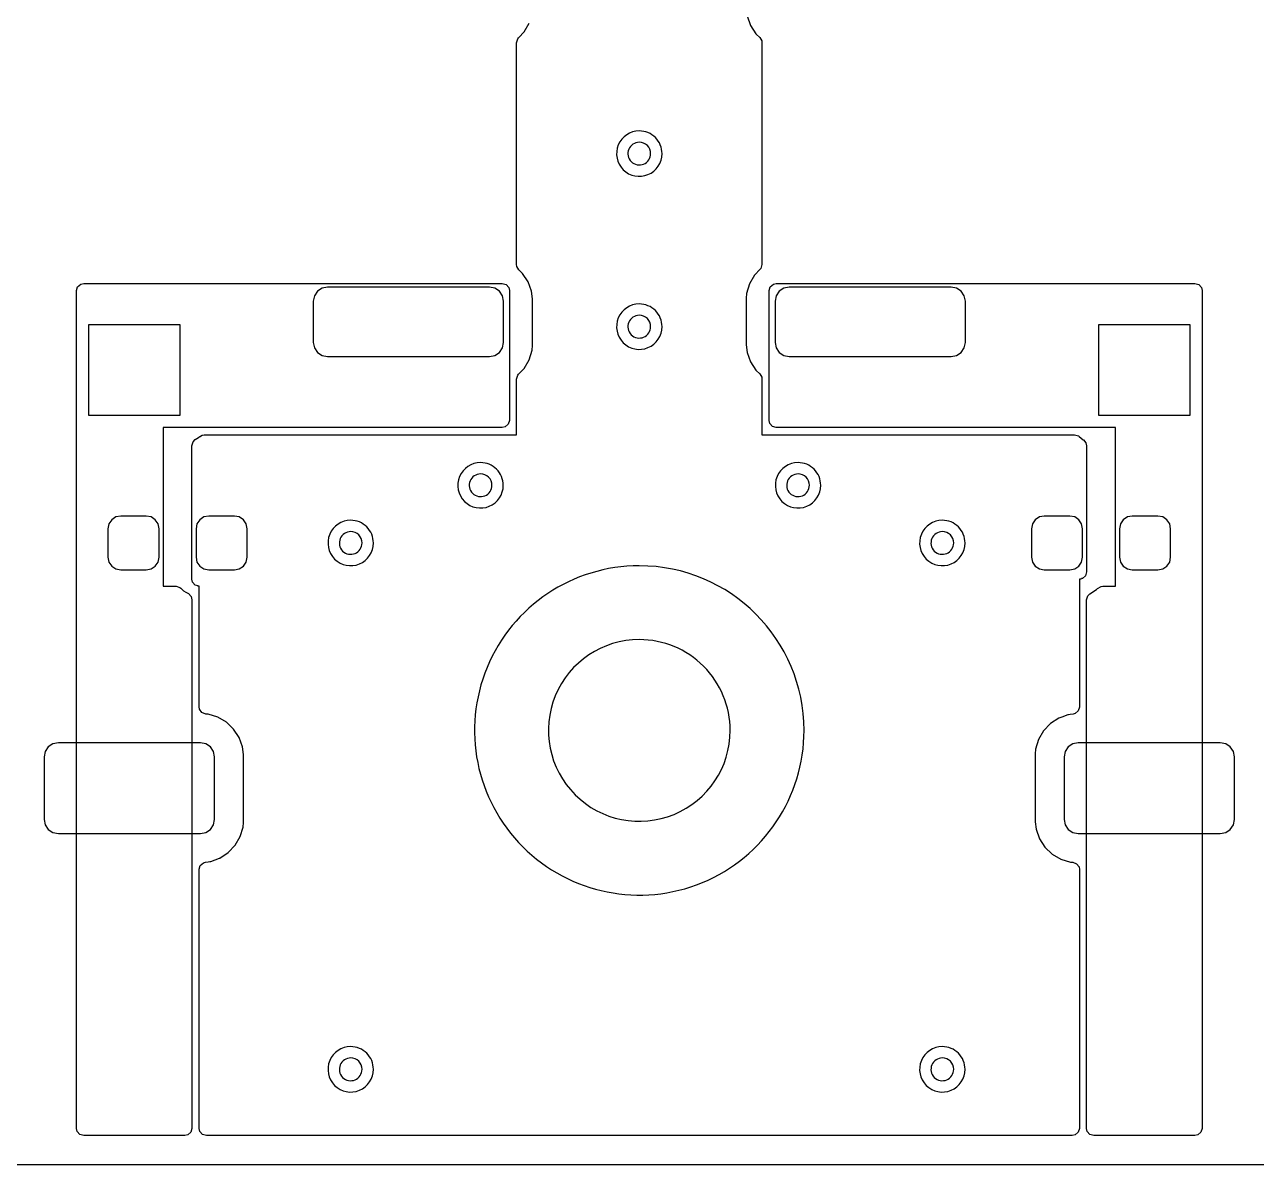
# Model space of a CAD drawing. Extents: x 0.2 to 90.2, y -61.5 to -18.5.
# Drawn here: x 34.35 to 56.03, y -61.51 to -41.43 of the extents above; entities that cross this region are included whole.
import ezdxf

# ---------------------------------------------------------------- set-up
doc = ezdxf.new("R2010")
doc.units = 0
doc.layers.get('0').update_dxf_attribs({"linetype": 'CONTINUOUS'})

msp = doc.modelspace()

# ---------------------------------------------------------------- linework, layer by layer
at = {"color": 1}
for p, q in [((47.060678, -41.282209), (47.121013, -41.44843)), ((43.046801, -41.659199), (43.137057, -41.563922)), ((43.137057, -41.563922), (43.225875, -41.411012)), ((47.121013, -41.44843), (47.217969, -41.596313)), ((47.217969, -41.596313), (47.223281, -41.601345)), ((47.223281, -41.601345), (47.284353, -41.659199)), ((43.0057, -41.752791), (43.025702, -41.68467)), ((43.0057, -45.662462), (43.0057, -41.752791)), ((43.025702, -41.68467), (43.040227, -41.666138)), ((43.040227, -41.666138), (43.046801, -41.659199)), ((47.284353, -41.659199), (47.320051, -41.720568)), ((47.320051, -41.720568), (47.3237, -41.750672)), ((47.3237, -41.750672), (47.3237, -45.660341)), ((43.009349, -45.692566), (43.0057, -45.662462)), ((43.045047, -45.753935), (43.009349, -45.692566)), ((47.303698, -45.728462), (47.289173, -45.746993)), ((47.3237, -45.660341), (47.303698, -45.728462)), ((43.111431, -45.816821), (43.045047, -45.753935)), ((43.208387, -45.964704), (43.111431, -45.816821)), ((47.192342, -45.849212), (47.103525, -46.002122)), ((47.197377, -45.843897), (47.192342, -45.849212)), ((47.19738, -45.843893), (47.197377, -45.843897)), ((47.289173, -45.746993), (47.19738, -45.843893)), ((35.2587, -46.118567), (35.278702, -46.050446)), ((35.2587, -60.875767), (35.2587, -46.118567)), ((35.278702, -46.050446), (35.332358, -46.003953)), ((35.332358, -46.003953), (35.3847, -45.992567)), ((35.3847, -45.992567), (42.7527, -45.992567)), ((39.498923, -46.12979), (39.44473, -46.210896)), ((39.580029, -46.075597), (39.498923, -46.12979)), ((39.6757, -46.056567), (39.580029, -46.075597)), ((42.5257, -46.056568), (39.6757, -46.056567)), ((42.621371, -46.075598), (42.5257, -46.056568)), ((42.702477, -46.129791), (42.621371, -46.075598)), ((42.75667, -46.210897), (42.702477, -46.129791)), ((42.7527, -45.992567), (42.820821, -46.012569)), ((42.820821, -46.012569), (42.867314, -46.066225)), ((42.867314, -46.066225), (42.8787, -46.118567)), ((42.8787, -46.118567), (42.8787, -48.406567)), ((43.268722, -46.130925), (43.208387, -45.964704)), ((43.2842, -46.263682), (43.268722, -46.130925)), ((47.052267, -46.171363), (47.0452, -46.250545)), ((47.103525, -46.002122), (47.052267, -46.171363)), ((47.4507, -46.118567), (47.470702, -46.050446)), ((47.4507, -48.406567), (47.4507, -46.118567)), ((47.470702, -46.050446), (47.524358, -46.003953)), ((47.524358, -46.003953), (47.5767, -45.992567)), ((47.626923, -46.12979), (47.57273, -46.210896)), ((47.5767, -45.992567), (54.9447, -45.992567)), ((47.708029, -46.075597), (47.626923, -46.12979)), ((47.8037, -46.056567), (47.708029, -46.075597)), ((50.6537, -46.056568), (47.8037, -46.056567)), ((50.749371, -46.075598), (50.6537, -46.056568)), ((50.830477, -46.129791), (50.749371, -46.075598)), ((50.88467, -46.210897), (50.830477, -46.129791)), ((54.9447, -45.992567), (55.012821, -46.012569)), ((55.012821, -46.012569), (55.059314, -46.066225)), ((55.059314, -46.066225), (55.0707, -46.118567)), ((55.0707, -46.118567), (55.0707, -60.875767)), ((39.44473, -46.210896), (39.4257, -46.306567)), ((39.4257, -46.306567), (39.4257, -47.031566)), ((42.7757, -46.306568), (42.75667, -46.210897)), ((42.7757, -47.031567), (42.7757, -46.306568)), ((43.2842, -47.087589), (43.2842, -46.263682)), ((47.0452, -46.250545), (47.0452, -47.074452)), ((47.57273, -46.210896), (47.5537, -46.306567)), ((47.5537, -46.306567), (47.5537, -47.031566)), ((50.9037, -46.306568), (50.88467, -46.210897)), ((50.9037, -47.031567), (50.9037, -46.306568)), ((35.474701, -46.716568), (37.074699, -46.716568)), ((35.474701, -48.316566), (35.474701, -46.716568)), ((37.074699, -46.716568), (37.074699, -48.316566)), ((53.254701, -48.316566), (53.254701, -46.716568)), ((53.254701, -46.716568), (54.854699, -46.716568)), ((54.854699, -46.716568), (54.854699, -48.316566)), ((39.4257, -47.031566), (39.44473, -47.127237)), ((42.75667, -47.127238), (42.7757, -47.031567)), ((47.5537, -47.031566), (47.57273, -47.127237)), ((50.88467, -47.127238), (50.9037, -47.031567)), ((39.44473, -47.127237), (39.498923, -47.208343)), ((39.498923, -47.208343), (39.580029, -47.262536)), ((39.580029, -47.262536), (39.6757, -47.281566)), ((42.5257, -47.281567), (42.621371, -47.262537)), ((42.621371, -47.262537), (42.702477, -47.208344)), ((42.702477, -47.208344), (42.75667, -47.127238)), ((43.225875, -47.336012), (43.277133, -47.166771)), ((43.277133, -47.166771), (43.2842, -47.087589)), ((47.0452, -47.074452), (47.060678, -47.207209)), ((47.060678, -47.207209), (47.121013, -47.37343)), ((47.57273, -47.127237), (47.626923, -47.208343)), ((47.626923, -47.208343), (47.708029, -47.262536)), ((47.708029, -47.262536), (47.8037, -47.281566)), ((50.6537, -47.281567), (50.749371, -47.262537)), ((50.749371, -47.262537), (50.830477, -47.208344)), ((50.830477, -47.208344), (50.88467, -47.127238)), ((39.6757, -47.281566), (42.5257, -47.281567)), ((43.137057, -47.488922), (43.225875, -47.336012)), ((47.121013, -47.37343), (47.217969, -47.521313)), ((47.8037, -47.281566), (50.6537, -47.281567)), ((43.0057, -47.677791), (43.025702, -47.60967)), ((43.0057, -48.659567), (43.0057, -47.677791)), ((43.025702, -47.60967), (43.040227, -47.591138)), ((43.040227, -47.591138), (43.046801, -47.584199)), ((43.046801, -47.584199), (43.137057, -47.488922)), ((47.217969, -47.521313), (47.223281, -47.526345)), ((47.223281, -47.526345), (47.284353, -47.584199)), ((47.284353, -47.584199), (47.320051, -47.645568)), ((47.320051, -47.645568), (47.3237, -47.675672)), ((47.3237, -47.675672), (47.3237, -48.659567)), ((37.074699, -48.316566), (35.474701, -48.316566)), ((54.854699, -48.316566), (53.254701, -48.316566)), ((42.7527, -48.532567), (36.7827, -48.532567)), ((36.7827, -48.532567), (36.7827, -51.326567)), ((42.805042, -48.521181), (42.7527, -48.532567)), ((42.858698, -48.474688), (42.805042, -48.521181)), ((42.8787, -48.406567), (42.858698, -48.474688)), ((47.462086, -48.458909), (47.4507, -48.406567)), ((47.508579, -48.512565), (47.462086, -48.458909)), ((47.5767, -48.532567), (47.508579, -48.512565)), ((53.5467, -48.532567), (47.5767, -48.532567)), ((53.5467, -51.326567), (53.5467, -48.532567)), ((37.310702, -48.782618), (37.348579, -48.744741)), ((37.348579, -48.744741), (37.403391, -48.709516)), ((37.403391, -48.709516), (37.403394, -48.709514)), ((37.403394, -48.709514), (37.410971, -48.704644)), ((37.410971, -48.704644), (37.416871, -48.697835)), ((37.416871, -48.697835), (37.423682, -48.691933)), ((37.423682, -48.691933), (37.425817, -48.694397)), ((37.425817, -48.694397), (37.472086, -48.664668)), ((37.472086, -48.664668), (37.507573, -48.659567)), ((37.507573, -48.659567), (43.0057, -48.659567)), ((47.3237, -48.659567), (52.827393, -48.659567)), ((52.827393, -48.659567), (52.895514, -48.679569)), ((52.895514, -48.679569), (52.909905, -48.690342)), ((52.909905, -48.690342), (52.977081, -48.748551)), ((52.977081, -48.748551), (52.98201, -48.750802)), ((52.98201, -48.750802), (53.027314, -48.803087)), ((37.2907, -48.850739), (37.310702, -48.782618)), ((37.2907, -51.200567), (37.2907, -48.850739)), ((53.027314, -48.803087), (53.0387, -48.855428)), ((53.0387, -48.855428), (53.0387, -51.073567)), ((35.828827, -50.228463), (35.8117, -50.314567)), ((35.877601, -50.155468), (35.828827, -50.228463)), ((35.950596, -50.106694), (35.877601, -50.155468)), ((36.0367, -50.089567), (35.950596, -50.106694)), ((36.4867, -50.089567), (36.0367, -50.089567)), ((36.572804, -50.106694), (36.4867, -50.089567)), ((36.645799, -50.155468), (36.572804, -50.106694)), ((36.694573, -50.228463), (36.645799, -50.155468)), ((36.7117, -50.314567), (36.694573, -50.228463)), ((37.378827, -50.228463), (37.3617, -50.314567)), ((37.427601, -50.155468), (37.378827, -50.228463)), ((37.500596, -50.106694), (37.427601, -50.155468)), ((37.5867, -50.089567), (37.500596, -50.106694)), ((38.0367, -50.089567), (37.5867, -50.089567)), ((38.122804, -50.106694), (38.0367, -50.089567)), ((38.195799, -50.155468), (38.122804, -50.106694)), ((38.244573, -50.228463), (38.195799, -50.155468)), ((38.2617, -50.314567), (38.244573, -50.228463)), ((52.084827, -50.228463), (52.0677, -50.314567)), ((52.133601, -50.155468), (52.084827, -50.228463)), ((52.206596, -50.106694), (52.133601, -50.155468)), ((52.2927, -50.089567), (52.206596, -50.106694)), ((52.7427, -50.089567), (52.2927, -50.089567)), ((52.828804, -50.106694), (52.7427, -50.089567)), ((52.901799, -50.155468), (52.828804, -50.106694)), ((52.950573, -50.228463), (52.901799, -50.155468)), ((52.9677, -50.314567), (52.950573, -50.228463)), ((53.634827, -50.228463), (53.6177, -50.314567)), ((53.683601, -50.155468), (53.634827, -50.228463)), ((53.756596, -50.106694), (53.683601, -50.155468)), ((53.8427, -50.089567), (53.756596, -50.106694)), ((54.2927, -50.089567), (53.8427, -50.089567)), ((54.378804, -50.106694), (54.2927, -50.089567)), ((54.451799, -50.155468), (54.378804, -50.106694)), ((54.500573, -50.228463), (54.451799, -50.155468)), ((54.5177, -50.314567), (54.500573, -50.228463)), ((35.8117, -50.314567), (35.8117, -50.814567)), ((36.7117, -50.814567), (36.7117, -50.314567)), ((37.3617, -50.314567), (37.3617, -50.814567)), ((38.2617, -50.814567), (38.2617, -50.314567)), ((52.0677, -50.314567), (52.0677, -50.814567)), ((52.9677, -50.814567), (52.9677, -50.314567)), ((53.6177, -50.314567), (53.6177, -50.814567)), ((54.5177, -50.814567), (54.5177, -50.314567)), ((35.8117, -50.814567), (35.828827, -50.900671)), ((35.828827, -50.900671), (35.877601, -50.973666)), ((36.645799, -50.973666), (36.694573, -50.900671)), ((36.694573, -50.900671), (36.7117, -50.814567)), ((37.3617, -50.814567), (37.378827, -50.900671)), ((37.378827, -50.900671), (37.427601, -50.973666)), ((38.195799, -50.973666), (38.244573, -50.900671)), ((38.244573, -50.900671), (38.2617, -50.814567)), ((52.0677, -50.814567), (52.084827, -50.900671)), ((52.084827, -50.900671), (52.133601, -50.973666)), ((52.901799, -50.973666), (52.950573, -50.900671)), ((52.950573, -50.900671), (52.9677, -50.814567)), ((53.6177, -50.814567), (53.634827, -50.900671)), ((53.634827, -50.900671), (53.683601, -50.973666)), ((54.451799, -50.973666), (54.500573, -50.900671)), ((54.500573, -50.900671), (54.5177, -50.814567)), ((35.877601, -50.973666), (35.950596, -51.02244)), ((35.950596, -51.02244), (36.0367, -51.039567)), ((36.0367, -51.039567), (36.4867, -51.039567)), ((36.4867, -51.039567), (36.572804, -51.02244)), ((36.572804, -51.02244), (36.645799, -50.973666)), ((37.427601, -50.973666), (37.500596, -51.02244)), ((37.500596, -51.02244), (37.5867, -51.039567)), ((37.5867, -51.039567), (38.0367, -51.039567)), ((38.0367, -51.039567), (38.122804, -51.02244)), ((38.122804, -51.02244), (38.195799, -50.973666)), ((52.133601, -50.973666), (52.206596, -51.02244)), ((52.206596, -51.02244), (52.2927, -51.039567)), ((52.2927, -51.039567), (52.7427, -51.039567)), ((52.7427, -51.039567), (52.828804, -51.02244)), ((52.828804, -51.02244), (52.901799, -50.973666)), ((53.018698, -51.141688), (52.965042, -51.188181)), ((53.0387, -51.073567), (53.018698, -51.141688)), ((53.683601, -50.973666), (53.756596, -51.02244)), ((53.756596, -51.02244), (53.8427, -51.039567)), ((53.8427, -51.039567), (54.2927, -51.039567)), ((54.2927, -51.039567), (54.378804, -51.02244)), ((54.378804, -51.02244), (54.451799, -50.973666)), ((36.7827, -51.326567), (37.010362, -51.326567)), ((37.010362, -51.326567), (37.078483, -51.346569)), ((37.078483, -51.346569), (37.097015, -51.361094)), ((37.097015, -51.361094), (37.144321, -51.405907)), ((37.302086, -51.252909), (37.2907, -51.200567)), ((37.348579, -51.306565), (37.302086, -51.252909)), ((37.391876, -51.319278), (37.348579, -51.306565)), ((37.390917, -51.323688), (37.391876, -51.319278)), ((37.404153, -51.326567), (37.390917, -51.323688)), ((37.4177, -51.326567), (37.404153, -51.326567)), ((37.4177, -53.451939), (37.4177, -51.326567)), ((52.929816, -51.199567), (52.9117, -51.199567)), ((52.9117, -51.199567), (52.9117, -53.454456)), ((52.947198, -51.194463), (52.929816, -51.199567)), ((52.965042, -51.188181), (52.946536, -51.192207)), ((52.946536, -51.192207), (52.947198, -51.194463)), ((53.210287, -51.385133), (53.216411, -51.381118)), ((53.216411, -51.381118), (53.230814, -51.365914)), ((53.230814, -51.365914), (53.292183, -51.330216)), ((53.292183, -51.330216), (53.322286, -51.326567)), ((53.322286, -51.326567), (53.5467, -51.326567)), ((37.144321, -51.405907), (37.184306, -51.429132)), ((37.184306, -51.429132), (37.227986, -51.454504)), ((37.227986, -51.454504), (37.276844, -51.506015)), ((37.276844, -51.506015), (37.2907, -51.563458)), ((37.2907, -51.563458), (37.2907, -60.875767)), ((53.0387, -51.565688), (53.058702, -51.497567)), ((53.0387, -60.875767), (53.0387, -51.565688)), ((53.058702, -51.497567), (53.095615, -51.460316)), ((53.095615, -51.460316), (53.210286, -51.385134)), ((53.210286, -51.385134), (53.210287, -51.385133)), ((37.424887, -53.493886), (37.4177, -53.451939)), ((37.466427, -53.551462), (37.424887, -53.493886)), ((37.532499, -53.57744), (37.466427, -53.551462)), ((52.891698, -53.522577), (52.838042, -53.56907)), ((52.9117, -53.454456), (52.891698, -53.522577)), ((37.556583, -53.579589), (37.532499, -53.57744)), ((37.567463, -53.58056), (37.556583, -53.579589)), ((37.567464, -53.58056), (37.567463, -53.58056)), ((37.573904, -53.581135), (37.567464, -53.58056)), ((37.743145, -53.632393), (37.573904, -53.581135)), ((37.896055, -53.72121), (37.743145, -53.632393)), ((38.024431, -53.842821), (37.896055, -53.72121)), ((52.400953, -53.746836), (52.279342, -53.875212)), ((52.548836, -53.64988), (52.400953, -53.746836)), ((52.602858, -53.630271), (52.548836, -53.64988)), ((52.708177, -53.592042), (52.602858, -53.630271)), ((52.708179, -53.592041), (52.708177, -53.592042)), ((52.715057, -53.589545), (52.708179, -53.592041)), ((52.722328, -53.588697), (52.715057, -53.589545)), ((52.722329, -53.588697), (52.722328, -53.588697)), ((52.74766, -53.585744), (52.722329, -53.588697)), ((52.800293, -53.579607), (52.74766, -53.585744)), ((52.838042, -53.56907), (52.800293, -53.579607)), ((38.121387, -53.990704), (38.024431, -53.842821)), ((52.279342, -53.875212), (52.190525, -54.028122)), ((34.761923, -54.15579), (34.70773, -54.236896)), ((34.843029, -54.101597), (34.761923, -54.15579)), ((34.9387, -54.082567), (34.843029, -54.101597)), ((37.4387, -54.082568), (34.9387, -54.082567)), ((37.534371, -54.101598), (37.4387, -54.082568)), ((37.615477, -54.155791), (37.534371, -54.101598)), ((37.66967, -54.236897), (37.615477, -54.155791)), ((38.181722, -54.156925), (38.121387, -53.990704)), ((38.1972, -54.289682), (38.181722, -54.156925)), ((52.139267, -54.197363), (52.1322, -54.276545)), ((52.190525, -54.028122), (52.139267, -54.197363)), ((52.713923, -54.15579), (52.65973, -54.236896)), ((52.795029, -54.101597), (52.713923, -54.15579)), ((52.8907, -54.082567), (52.795029, -54.101597)), ((55.3907, -54.082567), (52.8907, -54.082567)), ((55.486371, -54.101597), (55.3907, -54.082567)), ((55.567477, -54.15579), (55.486371, -54.101597)), ((55.62167, -54.236896), (55.567477, -54.15579)), ((34.70773, -54.236896), (34.6887, -54.332567)), ((34.6887, -54.332567), (34.6887, -55.432566)), ((37.6887, -54.332568), (37.66967, -54.236897)), ((37.6887, -55.432567), (37.6887, -54.332568)), ((38.1972, -55.488589), (38.1972, -54.289682)), ((52.1322, -54.276545), (52.1322, -55.475453)), ((52.65973, -54.236896), (52.6407, -54.332567)), ((52.6407, -54.332567), (52.6407, -55.432567)), ((55.6407, -54.332567), (55.62167, -54.236896)), ((55.6407, -55.432567), (55.6407, -54.332567)), ((34.6887, -55.432566), (34.70773, -55.528237)), ((37.66967, -55.528238), (37.6887, -55.432567)), ((38.190133, -55.567771), (38.1972, -55.488589)), ((52.1322, -55.475453), (52.147678, -55.60821)), ((52.6407, -55.432567), (52.65973, -55.528238)), ((55.62167, -55.528238), (55.6407, -55.432567)), ((34.70773, -55.528237), (34.761923, -55.609343)), ((34.761923, -55.609343), (34.843029, -55.663536)), ((34.843029, -55.663536), (34.9387, -55.682566)), ((34.9387, -55.682566), (37.4387, -55.682567)), ((37.4387, -55.682567), (37.534371, -55.663537)), ((37.534371, -55.663537), (37.615477, -55.609344)), ((37.615477, -55.609344), (37.66967, -55.528238)), ((38.138875, -55.737012), (38.190133, -55.567771)), ((52.147678, -55.60821), (52.208013, -55.774431)), ((52.65973, -55.528238), (52.713923, -55.609344)), ((52.713923, -55.609344), (52.795029, -55.663537)), ((52.795029, -55.663537), (52.8907, -55.682567)), ((52.8907, -55.682567), (55.3907, -55.682567)), ((55.3907, -55.682567), (55.486371, -55.663537)), ((55.486371, -55.663537), (55.567477, -55.609344)), ((55.567477, -55.609344), (55.62167, -55.528238)), ((37.928446, -56.018298), (38.050057, -55.889922)), ((38.050057, -55.889922), (38.138875, -55.737012)), ((52.208013, -55.774431), (52.304969, -55.922314)), ((52.304969, -55.922314), (52.433345, -56.043925)), ((37.621222, -56.173092), (37.773684, -56.117751)), ((37.773684, -56.117751), (37.780563, -56.115254)), ((37.780563, -56.115254), (37.928446, -56.018298)), ((52.433345, -56.043925), (52.586255, -56.132742)), ((52.586255, -56.132742), (52.755496, -56.184)), ((37.4177, -56.310678), (37.437702, -56.242557)), ((37.4177, -60.875767), (37.4177, -56.310678)), ((37.437702, -56.242557), (37.491358, -56.196064)), ((37.491358, -56.196064), (37.529108, -56.185526)), ((37.529108, -56.185526), (37.574197, -56.180269)), ((37.574197, -56.180269), (37.60707, -56.176437)), ((37.60707, -56.176437), (37.607071, -56.176437)), ((37.607071, -56.176437), (37.614342, -56.175589)), ((37.614342, -56.175589), (37.62122, -56.173093)), ((37.62122, -56.173093), (37.621222, -56.173092)), ((52.755496, -56.184), (52.761936, -56.184575)), ((52.761936, -56.184575), (52.761937, -56.184575)), ((52.761937, -56.184575), (52.772594, -56.185526)), ((52.772594, -56.185526), (52.796901, -56.187695)), ((52.796901, -56.187695), (52.862973, -56.213673)), ((52.862973, -56.213673), (52.904513, -56.271249)), ((52.904513, -56.271249), (52.9117, -56.313196)), ((52.9117, -56.313196), (52.9117, -60.875767)), ((35.270086, -60.928109), (35.2587, -60.875767)), ((37.2907, -60.875767), (37.270698, -60.943888)), ((37.429086, -60.928109), (37.4177, -60.875767)), ((52.9117, -60.875767), (52.891698, -60.943888)), ((53.050086, -60.928109), (53.0387, -60.875767)), ((55.0707, -60.875767), (55.050698, -60.943888)), ((35.316579, -60.981765), (35.270086, -60.928109)), ((35.3847, -61.001767), (35.316579, -60.981765)), ((37.1647, -61.001767), (35.3847, -61.001767)), ((37.217042, -60.990381), (37.1647, -61.001767)), ((37.270698, -60.943888), (37.217042, -60.990381)), ((37.475579, -60.981765), (37.429086, -60.928109)), ((37.5437, -61.001767), (37.475579, -60.981765)), ((52.7857, -61.001767), (37.5437, -61.001767)), ((52.838042, -60.990381), (52.7857, -61.001767)), ((52.891698, -60.943888), (52.838042, -60.990381)), ((53.096579, -60.981765), (53.050086, -60.928109)), ((53.1647, -61.001767), (53.096579, -60.981765)), ((54.9447, -61.001767), (53.1647, -61.001767)), ((54.997042, -60.990381), (54.9447, -61.001767)), ((55.050698, -60.943888), (54.997042, -60.990381))]:
    msp.add_line(p, q, dxfattribs=at)
at = {"color": 7}
for p, q in [((45.1647, -43.306567), (45.1647, -43.306567)), ((45.1647, -43.506567), (45.1647, -43.506567)), ((45.1647, -46.354567), (45.1647, -46.354567)), ((45.1647, -46.554567), (45.1647, -46.554567)), ((42.3707, -49.148567), (42.3707, -49.148567)), ((47.9587, -49.148567), (47.9587, -49.148567)), ((42.3707, -49.348567), (42.3707, -49.348567)), ((47.9587, -49.348567), (47.9587, -49.348567)), ((40.0847, -50.164567), (40.0847, -50.164567)), ((50.4987, -50.164567), (50.4987, -50.164567)), ((40.0847, -50.364567), (40.0847, -50.364567)), ((50.4987, -50.364567), (50.4987, -50.364567)), ((45.1647, -50.966567), (45.1647, -50.966567)), ((45.1647, -52.266567), (45.1647, -52.266567)), ((40.0847, -59.435567), (40.0847, -59.435567)), ((50.4987, -59.435567), (50.4987, -59.435567)), ((40.0847, -59.635567), (40.0847, -59.635567)), ((50.4987, -59.635567), (50.4987, -59.635567)), ((0.2069, -61.509767), (90.2069, -61.509767))]:
    msp.add_line(p, q, dxfattribs=at)
for points in [[(45.1647, -43.306567), (45.002915, -43.306567), (44.857061, -43.404024), (44.795148, -43.553494)], [(45.447543, -43.423725), (45.372528, -43.34871), (45.270787, -43.306567), (45.1647, -43.306567)], [(44.795148, -43.553494), (44.733236, -43.702964), (44.767458, -43.875011), (44.881857, -43.98941)], [(45.1647, -43.506567), (45.083808, -43.506567), (45.01088, -43.555296), (44.979924, -43.630031)], [(45.306121, -43.565146), (45.268614, -43.527639), (45.217743, -43.506567), (45.1647, -43.506567)], [(45.3647, -43.706567), (45.3647, -43.653524), (45.343629, -43.602653), (45.306121, -43.565146)], [(45.5647, -43.706567), (45.5647, -43.600481), (45.522557, -43.498739), (45.447543, -43.423725)], [(44.979924, -43.630031), (44.948968, -43.704766), (44.966079, -43.790789), (45.023279, -43.847989)], [(45.241237, -43.891343), (45.315972, -43.860387), (45.3647, -43.78746), (45.3647, -43.706567)], [(45.317773, -44.076119), (45.467243, -44.014207), (45.5647, -43.868352), (45.5647, -43.706567)], [(44.881857, -43.98941), (44.996256, -44.103809), (45.168304, -44.138032), (45.317773, -44.076119)], [(45.023279, -43.847989), (45.080478, -43.905188), (45.166502, -43.922299), (45.241237, -43.891343)], [(45.1647, -46.354567), (45.002915, -46.354567), (44.857061, -46.452024), (44.795148, -46.601494)], [(45.447543, -46.471725), (45.372528, -46.39671), (45.270787, -46.354567), (45.1647, -46.354567)], [(44.795148, -46.601494), (44.733236, -46.750964), (44.767458, -46.923011), (44.881857, -47.03741)], [(45.1647, -46.554567), (45.083808, -46.554567), (45.01088, -46.603296), (44.979924, -46.678031)], [(45.306121, -46.613146), (45.268614, -46.575639), (45.217743, -46.554567), (45.1647, -46.554567)], [(45.3647, -46.754567), (45.3647, -46.701524), (45.343629, -46.650653), (45.306121, -46.613146)], [(45.5647, -46.754567), (45.5647, -46.648481), (45.522557, -46.546739), (45.447543, -46.471725)], [(44.979924, -46.678031), (44.948968, -46.752766), (44.966079, -46.838789), (45.023279, -46.895989)], [(45.241237, -46.939343), (45.315972, -46.908387), (45.3647, -46.83546), (45.3647, -46.754567)], [(45.317773, -47.124119), (45.467243, -47.062207), (45.5647, -46.916352), (45.5647, -46.754567)], [(44.881857, -47.03741), (44.996256, -47.151809), (45.168304, -47.186032), (45.317773, -47.124119)], [(45.023279, -46.895989), (45.080478, -46.953188), (45.166502, -46.970299), (45.241237, -46.939343)], [(42.3707, -49.148567), (42.208915, -49.148567), (42.063061, -49.246024), (42.001148, -49.395494)], [(42.653543, -49.265725), (42.578528, -49.19071), (42.476787, -49.148567), (42.3707, -49.148567)], [(47.9587, -49.148567), (47.796915, -49.148567), (47.651061, -49.246024), (47.589148, -49.395494)], [(48.241543, -49.265725), (48.166528, -49.19071), (48.064787, -49.148567), (47.9587, -49.148567)], [(42.001148, -49.395494), (41.939236, -49.544964), (41.973458, -49.717011), (42.087857, -49.83141)], [(42.3707, -49.348567), (42.289808, -49.348567), (42.21688, -49.397296), (42.185924, -49.472031)], [(42.512121, -49.407146), (42.474614, -49.369639), (42.423743, -49.348567), (42.3707, -49.348567)], [(42.5707, -49.548567), (42.5707, -49.495524), (42.549629, -49.444653), (42.512121, -49.407146)], [(42.7707, -49.548567), (42.7707, -49.442481), (42.728557, -49.340739), (42.653543, -49.265725)], [(47.589148, -49.395494), (47.527236, -49.544964), (47.561458, -49.717011), (47.675857, -49.83141)], [(47.9587, -49.348567), (47.877808, -49.348567), (47.80488, -49.397296), (47.773924, -49.472031)], [(48.100121, -49.407146), (48.062614, -49.369639), (48.011743, -49.348567), (47.9587, -49.348567)], [(48.1587, -49.548567), (48.1587, -49.495524), (48.137629, -49.444653), (48.100121, -49.407146)], [(48.3587, -49.548567), (48.3587, -49.442481), (48.316557, -49.340739), (48.241543, -49.265725)], [(42.185924, -49.472031), (42.154968, -49.546766), (42.172079, -49.632789), (42.229279, -49.689989)], [(42.447237, -49.733343), (42.521972, -49.702387), (42.5707, -49.62946), (42.5707, -49.548567)], [(42.523773, -49.918119), (42.673243, -49.856207), (42.7707, -49.710352), (42.7707, -49.548567)], [(47.773924, -49.472031), (47.742968, -49.546766), (47.760079, -49.632789), (47.817279, -49.689989)], [(48.035237, -49.733343), (48.109972, -49.702387), (48.1587, -49.62946), (48.1587, -49.548567)], [(48.111773, -49.918119), (48.261243, -49.856207), (48.3587, -49.710352), (48.3587, -49.548567)], [(42.087857, -49.83141), (42.202256, -49.945809), (42.374304, -49.980032), (42.523773, -49.918119)], [(42.229279, -49.689989), (42.286478, -49.747188), (42.372502, -49.764299), (42.447237, -49.733343)], [(47.675857, -49.83141), (47.790256, -49.945809), (47.962304, -49.980032), (48.111773, -49.918119)], [(47.817279, -49.689989), (47.874478, -49.747188), (47.960502, -49.764299), (48.035237, -49.733343)], [(40.0847, -50.164567), (39.922915, -50.164567), (39.777061, -50.262024), (39.715148, -50.411494)], [(40.367543, -50.281725), (40.292528, -50.20671), (40.190787, -50.164567), (40.0847, -50.164567)], [(40.4847, -50.564567), (40.4847, -50.458481), (40.442557, -50.356739), (40.367543, -50.281725)], [(50.4987, -50.164567), (50.336915, -50.164567), (50.191061, -50.262024), (50.129148, -50.411494)], [(50.781543, -50.281725), (50.706528, -50.20671), (50.604787, -50.164567), (50.4987, -50.164567)], [(50.8987, -50.564567), (50.8987, -50.458481), (50.856557, -50.356739), (50.781543, -50.281725)], [(39.715148, -50.411494), (39.653236, -50.560964), (39.687458, -50.733011), (39.801857, -50.84741)], [(39.899924, -50.488031), (39.868968, -50.562766), (39.886079, -50.648789), (39.943279, -50.705989)], [(40.0847, -50.364567), (40.003808, -50.364567), (39.93088, -50.413296), (39.899924, -50.488031)], [(40.226121, -50.423146), (40.188614, -50.385639), (40.137743, -50.364567), (40.0847, -50.364567)], [(40.2847, -50.564567), (40.2847, -50.511524), (40.263629, -50.460653), (40.226121, -50.423146)], [(50.129148, -50.411494), (50.067236, -50.560964), (50.101458, -50.733011), (50.215857, -50.84741)], [(50.313924, -50.488031), (50.282968, -50.562766), (50.300079, -50.648789), (50.357279, -50.705989)], [(50.4987, -50.364567), (50.417808, -50.364567), (50.34488, -50.413296), (50.313924, -50.488031)], [(50.640121, -50.423146), (50.602614, -50.385639), (50.551743, -50.364567), (50.4987, -50.364567)], [(50.6987, -50.564567), (50.6987, -50.511524), (50.677629, -50.460653), (50.640121, -50.423146)], [(39.943279, -50.705989), (40.000478, -50.763188), (40.086502, -50.780299), (40.161237, -50.749343)], [(40.161237, -50.749343), (40.235972, -50.718387), (40.2847, -50.64546), (40.2847, -50.564567)], [(40.237773, -50.934119), (40.387243, -50.872207), (40.4847, -50.726352), (40.4847, -50.564567)], [(50.357279, -50.705989), (50.414478, -50.763188), (50.500502, -50.780299), (50.575237, -50.749343)], [(50.575237, -50.749343), (50.649972, -50.718387), (50.6987, -50.64546), (50.6987, -50.564567)], [(50.651773, -50.934119), (50.801243, -50.872207), (50.8987, -50.726352), (50.8987, -50.564567)], [(39.801857, -50.84741), (39.916256, -50.961809), (40.088304, -50.996032), (40.237773, -50.934119)], [(50.215857, -50.84741), (50.330256, -50.961809), (50.502304, -50.996032), (50.651773, -50.934119)], [(45.1647, -50.966567), (43.991759, -50.966567), (42.934314, -51.67313), (42.485449, -52.756785)], [(48.0647, -53.866567), (48.0647, -52.264942), (46.766326, -50.966567), (45.1647, -50.966567)], [(45.1647, -52.266567), (44.51756, -52.266567), (43.934142, -52.656395), (43.686493, -53.254274)], [(46.296071, -52.735197), (45.996013, -52.435138), (45.589046, -52.266567), (45.1647, -52.266567)], [(42.485449, -52.756785), (42.036584, -53.840441), (42.284696, -55.087783), (43.11409, -55.917177)], [(46.7647, -53.866567), (46.7647, -53.442221), (46.596129, -53.035255), (46.296071, -52.735197)], [(43.686493, -53.254274), (43.438843, -53.852153), (43.575732, -54.540341), (44.033329, -54.997938)], [(45.776993, -55.344775), (46.374873, -55.097125), (46.7647, -54.513707), (46.7647, -53.866567)], [(46.274482, -56.545818), (47.358138, -56.096953), (48.0647, -55.039508), (48.0647, -53.866567)], [(44.033329, -54.997938), (44.490926, -55.455535), (45.179114, -55.592424), (45.776993, -55.344775)], [(43.11409, -55.917177), (43.943485, -56.746571), (45.190826, -56.994683), (46.274482, -56.545818)], [(40.0847, -59.435567), (39.922915, -59.435567), (39.777061, -59.533024), (39.715148, -59.682494)], [(40.367543, -59.552725), (40.292528, -59.47771), (40.190787, -59.435567), (40.0847, -59.435567)], [(40.4847, -59.835567), (40.4847, -59.729481), (40.442557, -59.627739), (40.367543, -59.552725)], [(50.4987, -59.435567), (50.336915, -59.435567), (50.191061, -59.533024), (50.129148, -59.682494)], [(50.781543, -59.552725), (50.706528, -59.47771), (50.604787, -59.435567), (50.4987, -59.435567)], [(50.8987, -59.835567), (50.8987, -59.729481), (50.856557, -59.627739), (50.781543, -59.552725)], [(39.715148, -59.682494), (39.653236, -59.831964), (39.687458, -60.004011), (39.801857, -60.11841)], [(39.899924, -59.759031), (39.868968, -59.833766), (39.886079, -59.919789), (39.943279, -59.976989)], [(40.0847, -59.635567), (40.003808, -59.635567), (39.93088, -59.684296), (39.899924, -59.759031)], [(40.226121, -59.694146), (40.188614, -59.656639), (40.137743, -59.635567), (40.0847, -59.635567)], [(40.161237, -60.020343), (40.235972, -59.989387), (40.2847, -59.91646), (40.2847, -59.835567)], [(40.2847, -59.835567), (40.2847, -59.782524), (40.263629, -59.731653), (40.226121, -59.694146)], [(40.237773, -60.205119), (40.387243, -60.143207), (40.4847, -59.997352), (40.4847, -59.835567)], [(50.129148, -59.682494), (50.067236, -59.831964), (50.101458, -60.004011), (50.215857, -60.11841)], [(50.313924, -59.759031), (50.282968, -59.833766), (50.300079, -59.919789), (50.357279, -59.976989)], [(50.4987, -59.635567), (50.417808, -59.635567), (50.34488, -59.684296), (50.313924, -59.759031)], [(50.640121, -59.694146), (50.602614, -59.656639), (50.551743, -59.635567), (50.4987, -59.635567)], [(50.575237, -60.020343), (50.649972, -59.989387), (50.6987, -59.91646), (50.6987, -59.835567)], [(50.6987, -59.835567), (50.6987, -59.782524), (50.677629, -59.731653), (50.640121, -59.694146)], [(50.651773, -60.205119), (50.801243, -60.143207), (50.8987, -59.997352), (50.8987, -59.835567)], [(39.943279, -59.976989), (40.000478, -60.034188), (40.086502, -60.051299), (40.161237, -60.020343)], [(50.357279, -59.976989), (50.414478, -60.034188), (50.500502, -60.051299), (50.575237, -60.020343)], [(39.801857, -60.11841), (39.916256, -60.232809), (40.088304, -60.267032), (40.237773, -60.205119)], [(50.215857, -60.11841), (50.330256, -60.232809), (50.502304, -60.267032), (50.651773, -60.205119)]]:
    msp.add_open_spline(points, degree=3, dxfattribs=at)

doc.saveas('drawing.dxf')
